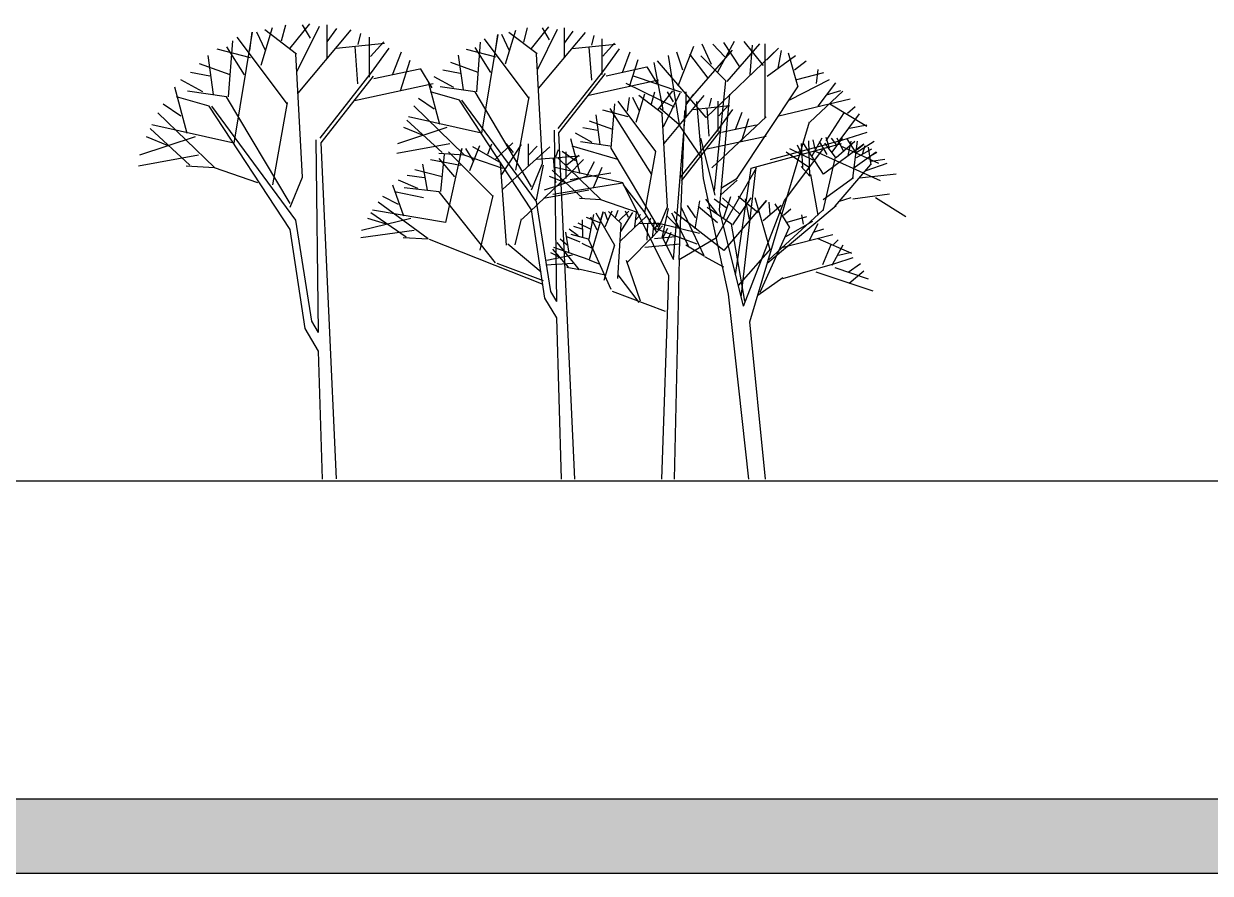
# Model space of a CAD drawing. Header units: millimetres. Extents: x -10794 to 121495, y 177957 to 264658.
# Drawn here: x 28122 to 48756, y 177957 to 192741 of the extents above; entities that cross this region are included whole.
import ezdxf

# ---------------------------------------------------------------- set-up
doc = ezdxf.new("R2010")
doc.units = ezdxf.units.MM
doc.layers.add('www.cad-blocks.net', color=7, linetype='Continuous')

# ---------------------------------------------------------------- blocks, each defined once
blk = doc.blocks.new('A$C3D0A49DB')
at = {"linetype": 'ByBlock'}
for p, q in [((2131, 7204), (2330, 7860)), ((2485, 7628), (2561, 7904)), ((2638, 7500), (2976, 7924)), ((2760, 7097), (3144, 7882)), ((2990, 7671), (2852, 7904)), ((3282, 7331), (3282, 7904)), ((6698, 7605), (6765, 7850)), ((6834, 7491), (7134, 7869)), ((7147, 7643), (7024, 7850)), ((7406, 7341), (7406, 7850)), ((1978, 7776), (1656, 5847)), ((2591, 6525), (1717, 7691)), ((1933, 7457), (1978, 7776)), ((2208, 7457), (2055, 7776)), ((2745, 7395), (2193, 7818)), ((2776, 6717), (3696, 7818)), ((3282, 7606), (3450, 7840)), ((3819, 7564), (3864, 7755)), ((4018, 6992), (4018, 7691)), ((6247, 7736), (5961, 6022)), ((6793, 6625), (6016, 7661)), ((6207, 7453), (6247, 7736)), ((6452, 7453), (6316, 7736)), ((6383, 7228), (6561, 7811)), ((6930, 7398), (6439, 7774)), ((6943, 7133), (7284, 7831)), ((6957, 6795), (7775, 7774)), ((7406, 7586), (7556, 7793)), ((7884, 7548), (7924, 7718)), ((8061, 7040), (8061, 7661)), ((1947, 7331), (1365, 7479)), ((1840, 7035), (1534, 7522)), ((1564, 6652), (1640, 7628)), ((3436, 7500), (4279, 7586)), ((3815, 6879), (3769, 7529)), ((4033, 7353), (4263, 7606)), ((4050, 7073), (4356, 7496)), ((4417, 7035), (4570, 7437)), ((6220, 7341), (5702, 7473)), ((6124, 7078), (5852, 7511)), ((5880, 6738), (5947, 7605)), ((7543, 7491), (8293, 7568)), ((7881, 6939), (7839, 7517)), ((8074, 7360), (8279, 7586)), ((8089, 7112), (8361, 7488)), ((8416, 7078), (8552, 7435)), ((9464, 7116), (9358, 7429)), ((9383, 6846), (9657, 7535)), ((9522, 6536), (10331, 7461)), ((9962, 7214), (9802, 7569)), ((11126, 7498), (9872, 6294)), ((10196, 7345), (9989, 7570)), ((10071, 7086), (10366, 7618)), ((10459, 7173), (10178, 7595)), ((10234, 6917), (10807, 7573)), ((10868, 7197), (10531, 7613)), ((10634, 7043), (10674, 7553)), ((10899, 6281), (10895, 7576)), ((10925, 7296), (11126, 7498)), ((11121, 7149), (11181, 7457)), ((1595, 7035), (1058, 7226)), ((1304, 6695), (1212, 7373)), ((2851, 5252), (2733, 7398)), ((4555, 6759), (4723, 7288)), ((5907, 7078), (5429, 7247)), ((5648, 6775), (5566, 7378)), ((7023, 5493), (6919, 7401)), ((8538, 6832), (8688, 7303)), ((9122, 6429), (8969, 7248)), ((9872, 6294), (9025, 7278)), ((9406, 6171), (9213, 7372)), ((9906, 6979), (9589, 7395)), ((10211, 6933), (9776, 7365)), ((10931, 7009), (11422, 7372)), ((11471, 6820), (11302, 7414)), ((11409, 7124), (11609, 7281)), ((1242, 7013), (905, 7077)), ((3157, 5935), (4050, 7073)), ((4094, 6970), (4892, 7139)), ((5108, 6806), (4901, 7146)), ((5594, 7058), (5293, 7115)), ((7295, 6100), (8089, 7112)), ((7310, 6025), (8119, 7058)), ((8129, 7020), (8838, 7171)), ((9030, 6875), (8846, 7176)), ((11450, 6952), (11916, 7075)), ((11792, 6886), (11817, 7126)), ((843, 6016), (628, 6821)), ((1119, 6737), (736, 6950)), ((3174, 5850), (4083, 7013)), ((3758, 6590), (5122, 6886)), ((5239, 6172), (5047, 6888)), ((5484, 6813), (5143, 7002)), ((5851, 6736), (5244, 6823)), ((7829, 6682), (9043, 6945)), ((9323, 6469), (8478, 6886)), ((9448, 6728), (8590, 7015)), ((10016, 5023), (10211, 6933)), ((10408, 5235), (11464, 6828)), ((11323, 6599), (12014, 6955)), ((11819, 6489), (12123, 6898)), ((1226, 6488), (661, 6651)), ((1532, 6651), (849, 6749)), ((2639, 4796), (1532, 6651)), ((5143, 6437), (4871, 6625)), ((5579, 6592), (5077, 6736)), ((6835, 5088), (5851, 6736)), ((6563, 5377), (6793, 6649)), ((8502, 6402), (8537, 6642)), ((8711, 6402), (8595, 6642)), ((8652, 6210), (8803, 6706)), ((9117, 6355), (8699, 6674)), ((8920, 6531), (8977, 6739)), ((9035, 6434), (9290, 6755)), ((9128, 6130), (9418, 6723)), ((9140, 5842), (9835, 6674)), ((9301, 6563), (9197, 6739)), ((9522, 6306), (9522, 6739)), ((9522, 6514), (9649, 6691)), ((9928, 6482), (9962, 6627)), ((10100, 4685), (10284, 6696)), ((11133, 6320), (12373, 6616)), ((11671, 6208), (12249, 6748)), ((11965, 6686), (12210, 6763)), ((736, 6314), (430, 6525)), ((2639, 4341), (1226, 6488)), ((2733, 4504), (1273, 6488)), ((2333, 5121), (2591, 6552)), ((5661, 5645), (4788, 6493)), ((6835, 4684), (5579, 6592)), ((6919, 4828), (5621, 6592)), ((8514, 6306), (8073, 6418)), ((8924, 5299), (8201, 6450)), ((8221, 5757), (8281, 6531)), ((8997, 5702), (8340, 6578)), ((9403, 6163), (9069, 6450)), ((9301, 3823), (9522, 6536)), ((9401, 3820), (9499, 6408)), ((9638, 6434), (10275, 6499)), ((9823, 5228), (9707, 6568)), ((9925, 5965), (9890, 6456)), ((10078, 6050), (10078, 6578)), ((10089, 6323), (10263, 6514)), ((10102, 6112), (10334, 6431)), ((12019, 6528), (12666, 6142)), ((12326, 6370), (12460, 6483)), ((1318, 5422), (337, 6376)), ((5279, 5682), (4667, 6248)), ((5961, 6022), (4694, 6305)), ((8247, 6082), (7841, 6227)), ((8027, 5825), (7958, 6338)), ((9196, 4735), (9107, 6357)), ((9970, 5417), (10914, 6301)), ((10380, 6082), (10495, 6387)), ((10483, 5874), (10611, 6274)), ((10631, 2738), (11670, 6217)), ((11960, 5884), (12271, 6372)), ((12165, 5857), (12536, 6355)), ((889, 5465), (200, 6101)), ((1656, 5847), (230, 6165)), ((5362, 6117), (4502, 5834)), ((4939, 5984), (4611, 6117)), ((7273, 3093), (7232, 6072)), ((7588, 0), (7310, 6025)), ((7887, 5857), (7598, 6018)), ((7981, 6066), (7726, 6114)), ((9803, 5579), (9403, 6163)), ((9427, 5252), (10102, 6112)), ((9440, 5188), (10127, 6066)), ((10136, 6034), (10739, 6162)), ((12231, 5898), (12673, 6037)), ((12366, 6106), (12665, 6165)), ((982, 5954), (15, 5636)), ((506, 5805), (137, 5954)), ((3132, 2552), (3086, 5903)), ((3443, 2), (3174, 5850)), ((5416, 5834), (4489, 5664)), ((7679, 5313), (7517, 5921)), ((8336, 5564), (7542, 5792)), ((8200, 5792), (7684, 5866)), ((10030, 4941), (9776, 5930)), ((9881, 5746), (10912, 5970)), ((10655, 5409), (12222, 5837)), ((10989, 5560), (12231, 5898)), ((11533, 5650), (11461, 5811)), ((11550, 5423), (11526, 5839)), ((11914, 5308), (11556, 5850)), ((11675, 5277), (11655, 5885)), ((11706, 5613), (11886, 5937)), ((11764, 5742), (11731, 5904)), ((11974, 5646), (11844, 5872)), ((12612, 5826), (11914, 5308)), ((12122, 5604), (11934, 5846)), ((12017, 5759), (11960, 5945)), ((12141, 5809), (12053, 5934)), ((12063, 5688), (12243, 5934)), ((12133, 5594), (12458, 5883)), ((12261, 5707), (12148, 5934)), ((12207, 5801), (12866, 5498)), ((12465, 5693), (12324, 5920)), ((12339, 5632), (12392, 5882)), ((12422, 5237), (12502, 5879)), ((12472, 5675), (12794, 5881)), ((12499, 5738), (12612, 5826)), ((12587, 5653), (12637, 5802)), ((1043, 5636), (0, 5444)), ((5663, 5637), (5224, 5667)), ((6332, 5407), (5663, 5637)), ((8038, 4864), (7297, 5585)), ((7598, 5538), (7367, 5698)), ((9036, 4391), (8221, 5757)), ((8805, 4637), (8997, 5702)), ((11232, 4845), (11901, 5738)), ((11653, 5430), (11260, 5691)), ((11731, 5551), (11324, 5747)), ((11765, 5708), (12895, 5195)), ((11904, 4669), (12122, 5604)), ((12423, 5406), (12825, 5694)), ((12484, 5596), (12751, 5744)), ((12740, 5467), (12694, 5773)), ((12729, 5623), (12838, 5687)), ((1321, 5414), (826, 5448)), ((2073, 5155), (1321, 5414)), ((6835, 5031), (7023, 5493)), ((6919, 4857), (7044, 5464)), ((7714, 4896), (7193, 5377)), ((8420, 5157), (7216, 5425)), ((10053, 4206), (10746, 5419)), ((10383, 3554), (10655, 5409)), ((10480, 3166), (10742, 5432)), ((11673, 5273), (11525, 5437)), ((12112, 4749), (12737, 5472)), ((12653, 5368), (13018, 5500)), ((12738, 5534), (12977, 5566)), ((2639, 4732), (2851, 5252)), ((7784, 5266), (7053, 5025)), ((7424, 5153), (7146, 5266)), ((10261, 3216), (9823, 5228)), ((10124, 4948), (10408, 5200)), ((10135, 5071), (10408, 5235)), ((11685, 5300), (11814, 4593)), ((11907, 4867), (12431, 5246)), ((12540, 5241), (13175, 5309)), ((7830, 5025), (7042, 4881)), ((9222, 3536), (8420, 5157)), ((8794, 4658), (8434, 5123)), ((12421, 4874), (13058, 4962)), ((7169, 3267), (6919, 4828)), ((8040, 4858), (7666, 4883)), ((8676, 4639), (8040, 4858)), ((10520, 3008), (11232, 4845)), ((12134, 4756), (10929, 3754)), ((12385, 4894), (12164, 4825)), ((12815, 4898), (13343, 4571)), ((7065, 3151), (6835, 4684)), ((8041, 4455), (7791, 4550)), ((8077, 4650), (7837, 3815)), ((7837, 4175), (7920, 4602)), ((7978, 4329), (7868, 4560)), ((8284, 4066), (7958, 4626)), ((8041, 4511), (8077, 4650)), ((8162, 4497), (8111, 4646)), ((8115, 4389), (8237, 4669)), ((8397, 4442), (8174, 4657)), ((8293, 4559), (8341, 4677)), ((8354, 4494), (8525, 4664)), ((8375, 4141), (8838, 4580)), ((8388, 4310), (8598, 4637)), ((8519, 4552), (8470, 4662)), ((8630, 4387), (8659, 4640)), ((8644, 4508), (8731, 4603)), ((9019, 4285), (8794, 4658)), ((8879, 4462), (8909, 4544)), ((9036, 4343), (9196, 4735)), ((9107, 4195), (9214, 4711)), ((10520, 3008), (10100, 4685)), ((11899, 4682), (10961, 3813)), ((2897, 2618), (2639, 4341)), ((3015, 2748), (2733, 4504)), ((6652, 4526), (6542, 4075)), ((7645, 4235), (7486, 4348)), ((7713, 4350), (7568, 4396)), ((7870, 4342), (7643, 4454)), ((7724, 4207), (7718, 4511)), ((8334, 3491), (8391, 4444)), ((8707, 4453), (9083, 4448)), ((8843, 4160), (8855, 4449)), ((8938, 4200), (8974, 4508)), ((8956, 4234), (9113, 4405)), ((8963, 4358), (9077, 4458)), ((9116, 4198), (9204, 4368)), ((5053, 4175), (7028, 3389)), ((7454, 4068), (7330, 4177)), ((7486, 3931), (7432, 4297)), ((7680, 4120), (7438, 4220)), ((7823, 4176), (7526, 4254)), ((8217, 3301), (7823, 4176)), ((8504, 3777), (8956, 4234)), ((8970, 4186), (9331, 4220)), ((9097, 4224), (9301, 3823)), ((9163, 4069), (9264, 4294)), ((9401, 3820), (10053, 4206)), ((6422, 4091), (7002, 3606)), ((7326, 3855), (7171, 3939)), ((7478, 3685), (7206, 4001)), ((7837, 3815), (7223, 4028)), ((7666, 3644), (7281, 4116)), ((7711, 4108), (7891, 4019)), ((8098, 3460), (8285, 4078)), ((8802, 4035), (9420, 4096)), ((6228, 3756), (7039, 3455)), ((7555, 3752), (7085, 3721)), ((7544, 3896), (7101, 3805)), ((7838, 3813), (8020, 3739)), ((8481, 3807), (8723, 3103)), ((9318, 0), (9407, 3824)), ((9842, 3872), (10172, 3694)), ((7666, 3640), (7450, 3681)), ((7678, 3651), (8083, 3562)), ((8335, 3556), (8699, 3070)), ((9101, 0), (9222, 3536)), ((11207, 3503), (10769, 3194)), ((7273, 2804), (7065, 3151)), ((7273, 3093), (7169, 3267)), ((8238, 3272), (9159, 2920)), ((10613, 0), (10261, 3216)), ((3132, 2552), (3015, 2748)), ((7357, 0), (7273, 2804)), ((10905, 0), (10631, 2738)), ((3132, 2227), (2897, 2618)), ((3199, 0), (3132, 2227))]:
    blk.add_line(p, q, dxfattribs=at)
at = {"color": 0, "linetype": 'Continuous'}
for p, q in [((5759, 5369), (5936, 5807)), ((6305, 5497), (5814, 5779)), ((6073, 5652), (6141, 5836)), ((6209, 5567), (6510, 5850)), ((6318, 5298), (6660, 5822)), ((6332, 5045), (7150, 5779)), ((6523, 5681), (6400, 5836)), ((6782, 5454), (6782, 5836)), ((6782, 5638), (6932, 5793)), ((5500, 5257), (5228, 5581)), ((5255, 5002), (5323, 5652)), ((5623, 5751), (5337, 4465)), ((6168, 4917), (5391, 5694)), ((5583, 5539), (5623, 5751)), ((5827, 5539), (5691, 5751)), ((6919, 5567), (7668, 5624)), ((7256, 5153), (7215, 5586)), ((7259, 5610), (7300, 5737)), ((7437, 5228), (7437, 5694)), ((7450, 5469), (7654, 5638)), ((5282, 5257), (4805, 5384)), ((5023, 5030), (4942, 5482)), ((5596, 5454), (5078, 5553)), ((6399, 4068), (6294, 5499)), ((7465, 5283), (7737, 5564)), ((7791, 5257), (7927, 5525)), ((7913, 5073), (8063, 5426)), ((4859, 5058), (4519, 5200)), ((4969, 5242), (4669, 5285)), ((6671, 4524), (7465, 5283)), ((7504, 5214), (8213, 5327)), ((4614, 4578), (4423, 5114)), ((4955, 4892), (4452, 5001)), ((5227, 5001), (4620, 5066)), ((6210, 3765), (5227, 5001)), ((7205, 4960), (8418, 5157)), ((5036, 4182), (4164, 4818)), ((4519, 4776), (4247, 4917)), ((5938, 3981), (6168, 4935)), ((9692, 4545), (9545, 4762)), ((9682, 4355), (9758, 4842)), ((10062, 4624), (9865, 4869)), ((10220, 4720), (10012, 4873)), ((10460, 4606), (10155, 4895)), ((10174, 4537), (10297, 4915)), ((10918, 4847), (10178, 3979)), ((10336, 4422), (10652, 4892)), ((10776, 4631), (10428, 4915)), ((10624, 4519), (10552, 4876)), ((10986, 3992), (10721, 4897)), ((10801, 4701), (10918, 4847)), ((10864, 4501), (11176, 4765)), ((10984, 4603), (10969, 4820)), ((11325, 4380), (11073, 4792)), ((4655, 4210), (4042, 4634)), ((5337, 4465), (4069, 4677)), ((9400, 4367), (9195, 4575)), ((9562, 4058), (9276, 4627)), ((10178, 3979), (9314, 4649)), ((9837, 3883), (9443, 4719)), ((10066, 4459), (9734, 4743)), ((10314, 4433), (9886, 4726)), ((11215, 4592), (11341, 4705)), ((11282, 4472), (11623, 4568)), ((11563, 4433), (11535, 4601)), ((4737, 4536), (3878, 4324)), ((4314, 4437), (3987, 4536)), ((9712, 4090), (8965, 4364)), ((9757, 4274), (9026, 4456)), ((10546, 3094), (10314, 4433)), ((10812, 3250), (11318, 4386)), ((11254, 4223), (11724, 4486)), ((11665, 4156), (11821, 4448)), ((11740, 4296), (11916, 4355)), ((4792, 4324), (3865, 4196)), ((5039, 4176), (4599, 4199)), ((11161, 4023), (12074, 4256)), ((11814, 4187), (12399, 3931)), ((12087, 4084), (12169, 4165)), ((9836, 3878), (9516, 4071)), ((10431, 3368), (10993, 4005)), ((11898, 3736), (12043, 4083)), ((12064, 3721), (12254, 4077)), ((12172, 3899), (12394, 3947)), ((11202, 3489), (12107, 3751)), ((12107, 3751), (12426, 3858)), ((12341, 3600), (12553, 3751)), ((11780, 3609), (12770, 3273)), ((12108, 3683), (12686, 3485)), ((12357, 3411), (12614, 3621))]:
    blk.add_line(p, q, dxfattribs=at)
blk = doc.blocks.new('FORMAT')
at = {"layer": 'www.cad-blocks.net', "true_color": 0x546d8e}
h = blk.add_hatch(color=155, dxfattribs=at)
h.set_gradient(color1=(68, 68, 68), color2=(84, 109, 142), tint=1)
h.paths.add_polyline_path([(-3336, 179250), (-3336, 177957), (121495, 177957), (121495, 179250)])
at = {"layer": 'www.cad-blocks.net', "color": 155, "true_color": 0x546d8e}
for p, q in [((-3336, 184788), (121495, 184788)), ((-3336, 179250), (121495, 179250)), ((-3336, 179250), (121495, 179250)), ((-3336, 177957), (121495, 177957))]:
    blk.add_line(p, q, dxfattribs=at)

msp = doc.modelspace()

# ---------------------------------------------------------------- block references
msp.add_blockref('A$C3D0A49DB', (30119, 184817))
at = {"layer": 'www.cad-blocks.net'}
msp.add_blockref('FORMAT', (0, 0), dxfattribs=at)

doc.saveas('drawing.dxf')
